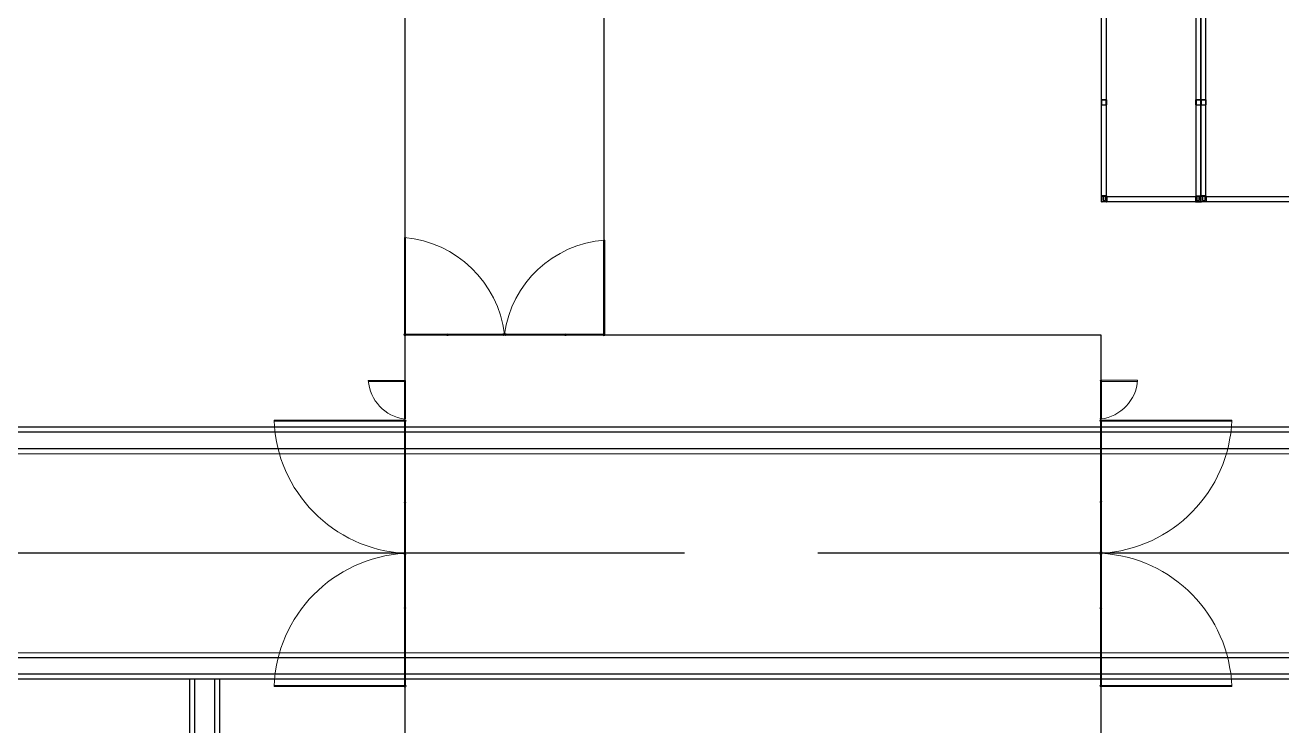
# Model space of a CAD drawing. Header units: millimetres. Extents: x 0 to 153097, y 17753 to 125268.
# Drawn here: x 64228 to 66502, y 60653 to 61921 of the extents above; entities that cross this region are included whole.
import ezdxf

# ---------------------------------------------------------------- set-up
doc = ezdxf.new("R2010")
doc.units = ezdxf.units.MM
doc.header["$LTSCALE"] = 50
doc.linetypes.add('CENTER', pattern=[2, 1.25, -0.25, 0.25, -0.25])
for name, color, linetype in [('C_CEN', 1, 'CENTER'), ('GATE', 7, 'Continuous'), ('SITE BOUNDARY-AP', 4, 'xxx')]:
    doc.layers.add(name, color=color, linetype=linetype)
doc.layers.add('DITCH', color=7, linetype='Continuous', lineweight=0)
doc.layers.add('ROAD', color=4, linetype='Continuous', lineweight=0)
doc.styles.get("Standard").update_dxf_attribs({"font": 'romans.shx', "width": 0.75, "bigfont": 'whgtxt.shx'})
doc.linetypes.add('xxx', pattern='A,0.25,-0.022286,["xxx",Standard,S=0.1,R=0,X=0,Y=-0.035957],-0.221744', length=0.49403)

# ---------------------------------------------------------------- blocks, each defined once
blk = doc.blocks.new('KEY PLAN_NEW')
at = {"color": 253}
for p, q in [((-1220.86, -1848.38), (-1220.86, -1495.5)), ((-1166.86, -1495.5), (-1166.86, -1848.38)), ((-1160.86, -1848.38), (-1160.86, -1495.5)), ((-1223.86, -1793.44), (-1223.86, -1790.44)), ((-1220.86, -1790.44), (-1223.86, -1790.44)), ((-1223.86, -1793.44), (-1220.86, -1793.44)), ((-1220.98, -1790.56), (-1223.74, -1790.56)), ((-1223.74, -1790.56), (-1223.74, -1793.32)), ((-1223.74, -1793.32), (-1220.98, -1793.32)), ((-1220.98, -1793.32), (-1220.98, -1790.56)), ((-1220.98, -1793.32), (-1220.98, -1790.56)), ((-1220.86, -1790.44), (-1220.86, -1793.44)), ((-1166.86, -1793.44), (-1166.86, -1790.44)), ((-1163.86, -1790.44), (-1166.86, -1790.44)), ((-1166.86, -1793.44), (-1163.86, -1793.44)), ((-1163.98, -1790.56), (-1166.74, -1790.56)), ((-1166.74, -1790.56), (-1166.74, -1793.32)), ((-1166.74, -1793.32), (-1163.98, -1793.32)), ((-1163.98, -1793.32), (-1163.98, -1790.56)), ((-1163.98, -1793.32), (-1163.98, -1790.56)), ((-1163.86, -1790.44), (-1163.86, -1793.44)), ((-1163.86, -1793.44), (-1163.86, -1790.44)), ((-1160.86, -1790.44), (-1163.86, -1790.44)), ((-1163.86, -1793.44), (-1160.86, -1793.44)), ((-1160.98, -1790.56), (-1163.74, -1790.56)), ((-1163.74, -1790.56), (-1163.74, -1793.32)), ((-1163.74, -1793.32), (-1160.98, -1793.32)), ((-1160.98, -1793.32), (-1160.98, -1790.56)), ((-1160.98, -1793.32), (-1160.98, -1790.56)), ((-1160.86, -1790.44), (-1160.86, -1793.44)), ((-1220.86, -1848.38), (-1220.86, -1848.94)), ((-1220.62, -1848.94), (-1220.86, -1848.94)), ((-1167.1, -1848.94), (-1220.62, -1848.94)), ((-1167.1, -1848.94), (-1166.86, -1848.94)), ((-1166.86, -1848.38), (-1166.86, -1848.94)), ((-1160.86, -1848.38), (-1160.86, -1848.94)), ((-1160.62, -1848.94), (-1160.86, -1848.94)), ((-1107.1, -1848.94), (-1160.62, -1848.94))]:
    blk.add_line(p, q, dxfattribs=at)
at = {"color": 253, "linetype": 'Continuous'}
for p, q in [((-1220.86, -1848.38), (-1223.86, -1848.38)), ((-1223.74, -1848.5), (-1223.86, -1848.5)), ((-1223.74, -1848.38), (-1223.74, -1848.5)), ((-1223.74, -1848.5), (-1220.86, -1848.5)), ((-1223.74, -1851.53), (-1223.74, -1848.5)), ((-1222.84, -1848.78), (-1222.84, -1851.04)), ((-1222.72, -1850.98), (-1222.72, -1848.85)), ((-1221.45, -1848.85), (-1221.45, -1850.98)), ((-1221.33, -1851.04), (-1221.33, -1848.78)), ((-1220.74, -1848.94), (-1220.74, -1851.82)), ((-1220.62, -1848.94), (-1220.62, -1851.94)), ((-1167.1, -1848.94), (-1167.1, -1851.94)), ((-1166.98, -1848.94), (-1166.98, -1851.82)), ((-1166.86, -1848.38), (-1163.86, -1848.38)), ((-1163.98, -1848.5), (-1166.86, -1848.5)), ((-1166.4, -1851.04), (-1166.4, -1848.78)), ((-1166.28, -1848.85), (-1166.28, -1850.98)), ((-1165.01, -1850.98), (-1165.01, -1848.85)), ((-1164.89, -1848.78), (-1164.89, -1851.04)), ((-1163.98, -1848.38), (-1163.98, -1848.5)), ((-1163.98, -1848.5), (-1163.86, -1848.5)), ((-1163.98, -1851.53), (-1163.98, -1848.5)), ((-1160.86, -1848.38), (-1163.86, -1848.38)), ((-1163.74, -1848.5), (-1163.86, -1848.5)), ((-1163.74, -1848.38), (-1163.74, -1848.5)), ((-1163.74, -1848.5), (-1160.86, -1848.5)), ((-1163.74, -1851.53), (-1163.74, -1848.5)), ((-1162.84, -1848.78), (-1162.84, -1851.04)), ((-1162.72, -1850.98), (-1162.72, -1848.85)), ((-1161.45, -1848.85), (-1161.45, -1850.98)), ((-1161.33, -1851.04), (-1161.33, -1848.78)), ((-1160.74, -1848.94), (-1160.74, -1851.82)), ((-1160.62, -1848.94), (-1160.62, -1851.94)), ((-1223.74, -1851.53), (-1223.86, -1851.53)), ((-1223.74, -1851.82), (-1223.74, -1851.82)), ((-1223.74, -1851.82), (-1223.74, -1851.82)), ((-1223.45, -1851.82), (-1223.45, -1851.94)), ((-1220.74, -1851.82), (-1223.45, -1851.82)), ((-1220.74, -1851.94), (-1220.74, -1851.82)), ((-1220.62, -1851.82), (-1220.74, -1851.82)), ((-1167.1, -1851.82), (-1166.98, -1851.82)), ((-1166.98, -1851.94), (-1166.98, -1851.82)), ((-1166.98, -1851.82), (-1164.27, -1851.82)), ((-1164.27, -1851.82), (-1164.27, -1851.94)), ((-1163.98, -1851.53), (-1163.86, -1851.53)), ((-1163.98, -1851.82), (-1163.98, -1851.82)), ((-1163.98, -1851.82), (-1163.98, -1851.82)), ((-1163.74, -1851.53), (-1163.86, -1851.53)), ((-1163.74, -1851.82), (-1163.74, -1851.82)), ((-1163.74, -1851.82), (-1163.74, -1851.82)), ((-1163.45, -1851.82), (-1163.45, -1851.94)), ((-1160.74, -1851.82), (-1163.45, -1851.82)), ((-1160.74, -1851.94), (-1160.74, -1851.82)), ((-1160.62, -1851.82), (-1160.74, -1851.82))]:
    blk.add_line(p, q, dxfattribs=at)
at = {"color": 253}
for points in [[(-1223.86, -1491.94), (-1163.86, -1491.94), (-1163.86, -1851.94), (-1223.86, -1851.94)], [(-1163.86, -1491.94), (-1103.86, -1491.94), (-1103.86, -1851.94), (-1163.86, -1851.94)]]:
    blk.add_lwpolyline(points, close=True, dxfattribs=at)
at = {"color": 253, "linetype": 'Continuous'}
for centre, radius, start, end in [((-1223.74, -1848.5), 0.12, 90, 180), ((-1222.08, -1849.91), 1.36, 56.27916, 123.72084), ((-1222.08, -1849.91), 1.24, 59.1964, 120.8036), ((-1165.64, -1849.91), 1.36, 56.27916, 123.72084), ((-1165.64, -1849.91), 1.24, 59.1964, 120.8036), ((-1163.98, -1848.5), 0.12, 0, 90), ((-1163.74, -1848.5), 0.12, 90, 180), ((-1162.08, -1849.91), 1.36, 56.27916, 123.72084), ((-1162.08, -1849.91), 1.24, 59.1964, 120.8036), ((-1223.45, -1851.53), 0.41, 180, 270), ((-1223.45, -1851.53), 0.29, 180, 270), ((-1222.08, -1849.91), 1.36, 236.27916, 303.72084), ((-1222.08, -1849.91), 1.24, 239.1964, 300.8036), ((-1220.74, -1851.82), 0.12, 270, 0), ((-1166.98, -1851.82), 0.12, 180, 270), ((-1165.64, -1849.91), 1.36, 236.27916, 303.72084), ((-1165.64, -1849.91), 1.24, 239.1964, 300.8036), ((-1164.27, -1851.53), 0.41, 270, 0), ((-1164.27, -1851.53), 0.29, 270, 0), ((-1163.45, -1851.53), 0.41, 180, 270), ((-1163.45, -1851.53), 0.29, 180, 270), ((-1162.08, -1849.91), 1.36, 236.27916, 303.72084), ((-1162.08, -1849.91), 1.24, 239.1964, 300.8036), ((-1160.74, -1851.82), 0.12, 270, 0)]:
    blk.add_arc(centre, radius, start, end, dxfattribs=at)
for points, knots in [([(-1222.84, -1848.78), (-1222.84, -1848.78), (-1222.84, -1848.78), (-1222.83, -1848.78), (-1222.83, -1848.78), (-1222.83, -1848.78), (-1222.83, -1848.79), (-1222.83, -1848.79), (-1222.82, -1848.79), (-1222.82, -1848.79), (-1222.81, -1848.8), (-1222.81, -1848.8), (-1222.8, -1848.8), (-1222.8, -1848.8), (-1222.8, -1848.8), (-1222.8, -1848.8), (-1222.79, -1848.81), (-1222.79, -1848.81), (-1222.79, -1848.81), (-1222.79, -1848.81), (-1222.78, -1848.81), (-1222.78, -1848.82), (-1222.77, -1848.82), (-1222.77, -1848.82), (-1222.76, -1848.82), (-1222.76, -1848.82), (-1222.76, -1848.82), (-1222.76, -1848.82), (-1222.76, -1848.83), (-1222.76, -1848.83), (-1222.75, -1848.83), (-1222.75, -1848.83), (-1222.74, -1848.83), (-1222.74, -1848.83), (-1222.74, -1848.84), (-1222.74, -1848.84), (-1222.74, -1848.84), (-1222.74, -1848.84), (-1222.73, -1848.84), (-1222.73, -1848.84), (-1222.73, -1848.84), (-1222.73, -1848.84), (-1222.73, -1848.84), (-1222.72, -1848.84), (-1222.72, -1848.85), (-1222.72, -1848.85), (-1222.72, -1848.85), (-1222.72, -1848.85), (-1222.72, -1848.85), (-1222.72, -1848.85), (-1222.72, -1848.85), (-1222.72, -1848.85), (-1222.72, -1848.85), (-1222.72, -1848.85)], [0, 0, 0, 0, 0.00782, 0.00782, 0.015639, 0.031279, 0.031279, 0.062557, 0.062557, 0.125114, 0.125114, 0.187671, 0.187671, 0.21895, 0.21895, 0.234589, 0.234589, 0.250228, 0.250228, 0.312785, 0.312785, 0.375342, 0.375342, 0.437899, 0.437899, 0.453538, 0.453538, 0.469178, 0.469178, 0.500456, 0.500456, 0.563013, 0.563013, 0.62557, 0.62557, 0.641209, 0.641209, 0.656849, 0.656849, 0.688127, 0.688127, 0.750684, 0.750684, 0.813241, 0.813241, 0.828881, 0.828881, 0.84452, 0.84452, 0.875798, 0.875798, 0.938355, 1, 1, 1, 1]), ([(-1221.45, -1848.85), (-1221.45, -1848.85), (-1221.45, -1848.85), (-1221.45, -1848.85), (-1221.44, -1848.85), (-1221.44, -1848.85), (-1221.44, -1848.85), (-1221.44, -1848.85), (-1221.44, -1848.85), (-1221.44, -1848.85), (-1221.44, -1848.84), (-1221.44, -1848.84), (-1221.43, -1848.84), (-1221.43, -1848.84), (-1221.43, -1848.84), (-1221.43, -1848.84), (-1221.43, -1848.84), (-1221.43, -1848.84), (-1221.43, -1848.84), (-1221.43, -1848.84), (-1221.42, -1848.83), (-1221.42, -1848.83), (-1221.41, -1848.83), (-1221.41, -1848.83), (-1221.41, -1848.83), (-1221.41, -1848.83), (-1221.4, -1848.82), (-1221.4, -1848.82), (-1221.4, -1848.82), (-1221.4, -1848.82), (-1221.4, -1848.82), (-1221.39, -1848.82), (-1221.39, -1848.82), (-1221.38, -1848.81), (-1221.38, -1848.81), (-1221.37, -1848.81), (-1221.37, -1848.81), (-1221.37, -1848.81), (-1221.37, -1848.8), (-1221.37, -1848.8), (-1221.36, -1848.8), (-1221.36, -1848.8), (-1221.36, -1848.8), (-1221.35, -1848.8), (-1221.35, -1848.79), (-1221.34, -1848.79), (-1221.34, -1848.79), (-1221.33, -1848.79), (-1221.33, -1848.78), (-1221.33, -1848.78), (-1221.33, -1848.78), (-1221.33, -1848.78), (-1221.33, -1848.78), (-1221.33, -1848.78)], [0, 0, 0, 0, 0.06206, 0.12459, 0.12459, 0.155854, 0.155854, 0.171487, 0.171487, 0.187119, 0.187119, 0.249648, 0.249648, 0.312178, 0.312178, 0.343442, 0.343442, 0.359075, 0.359075, 0.374707, 0.374707, 0.437236, 0.437236, 0.499766, 0.499766, 0.53103, 0.53103, 0.546663, 0.546663, 0.562295, 0.562295, 0.624824, 0.624824, 0.687353, 0.687353, 0.749883, 0.749883, 0.765515, 0.765515, 0.781147, 0.781147, 0.812412, 0.812412, 0.874941, 0.874941, 0.937471, 0.937471, 0.968735, 0.968735, 0.984368, 0.992184, 0.992184, 1, 1, 1, 1]), ([(-1166.28, -1848.85), (-1166.28, -1848.85), (-1166.28, -1848.85), (-1166.28, -1848.85), (-1166.28, -1848.85), (-1166.28, -1848.85), (-1166.28, -1848.85), (-1166.28, -1848.85), (-1166.28, -1848.85), (-1166.28, -1848.85), (-1166.28, -1848.84), (-1166.29, -1848.84), (-1166.29, -1848.84), (-1166.29, -1848.84), (-1166.29, -1848.84), (-1166.29, -1848.84), (-1166.3, -1848.84), (-1166.3, -1848.84), (-1166.3, -1848.84), (-1166.3, -1848.84), (-1166.3, -1848.83), (-1166.3, -1848.83), (-1166.31, -1848.83), (-1166.31, -1848.83), (-1166.32, -1848.83), (-1166.32, -1848.83), (-1166.32, -1848.82), (-1166.32, -1848.82), (-1166.32, -1848.82), (-1166.32, -1848.82), (-1166.33, -1848.82), (-1166.33, -1848.82), (-1166.34, -1848.82), (-1166.34, -1848.81), (-1166.35, -1848.81), (-1166.35, -1848.81), (-1166.35, -1848.81), (-1166.35, -1848.81), (-1166.36, -1848.8), (-1166.36, -1848.8), (-1166.36, -1848.8), (-1166.36, -1848.8), (-1166.37, -1848.8), (-1166.37, -1848.8), (-1166.38, -1848.79), (-1166.38, -1848.79), (-1166.39, -1848.79), (-1166.39, -1848.79), (-1166.39, -1848.78), (-1166.39, -1848.78), (-1166.39, -1848.78), (-1166.4, -1848.78), (-1166.4, -1848.78), (-1166.4, -1848.78)], [0, 0, 0, 0, 0.06206, 0.12459, 0.12459, 0.155854, 0.155854, 0.171487, 0.171487, 0.187119, 0.187119, 0.249648, 0.249648, 0.312178, 0.312178, 0.343442, 0.343442, 0.359075, 0.359075, 0.374707, 0.374707, 0.437236, 0.437236, 0.499766, 0.499766, 0.53103, 0.53103, 0.546663, 0.546663, 0.562295, 0.562295, 0.624824, 0.624824, 0.687353, 0.687353, 0.749883, 0.749883, 0.765515, 0.765515, 0.781147, 0.781147, 0.812412, 0.812412, 0.874941, 0.874941, 0.937471, 0.937471, 0.968735, 0.968735, 0.984368, 0.992184, 0.992184, 1, 1, 1, 1]), ([(-1164.89, -1848.78), (-1164.89, -1848.78), (-1164.89, -1848.78), (-1164.89, -1848.78), (-1164.89, -1848.78), (-1164.89, -1848.78), (-1164.89, -1848.79), (-1164.9, -1848.79), (-1164.9, -1848.79), (-1164.91, -1848.79), (-1164.91, -1848.8), (-1164.92, -1848.8), (-1164.92, -1848.8), (-1164.92, -1848.8), (-1164.93, -1848.8), (-1164.93, -1848.8), (-1164.93, -1848.81), (-1164.93, -1848.81), (-1164.93, -1848.81), (-1164.94, -1848.81), (-1164.94, -1848.81), (-1164.95, -1848.82), (-1164.95, -1848.82), (-1164.96, -1848.82), (-1164.96, -1848.82), (-1164.96, -1848.82), (-1164.96, -1848.82), (-1164.96, -1848.82), (-1164.97, -1848.83), (-1164.97, -1848.83), (-1164.97, -1848.83), (-1164.97, -1848.83), (-1164.98, -1848.83), (-1164.98, -1848.83), (-1164.99, -1848.84), (-1164.99, -1848.84), (-1164.99, -1848.84), (-1164.99, -1848.84), (-1164.99, -1848.84), (-1164.99, -1848.84), (-1164.99, -1848.84), (-1164.99, -1848.84), (-1165, -1848.84), (-1165, -1848.84), (-1165, -1848.85), (-1165, -1848.85), (-1165, -1848.85), (-1165, -1848.85), (-1165, -1848.85), (-1165, -1848.85), (-1165.01, -1848.85), (-1165.01, -1848.85), (-1165.01, -1848.85), (-1165.01, -1848.85)], [0, 0, 0, 0, 0.00782, 0.00782, 0.015639, 0.031279, 0.031279, 0.062557, 0.062557, 0.125114, 0.125114, 0.187671, 0.187671, 0.21895, 0.21895, 0.234589, 0.234589, 0.250228, 0.250228, 0.312785, 0.312785, 0.375342, 0.375342, 0.437899, 0.437899, 0.453538, 0.453538, 0.469178, 0.469178, 0.500456, 0.500456, 0.563013, 0.563013, 0.62557, 0.62557, 0.641209, 0.641209, 0.656849, 0.656849, 0.688127, 0.688127, 0.750684, 0.750684, 0.813241, 0.813241, 0.828881, 0.828881, 0.84452, 0.84452, 0.875798, 0.875798, 0.938355, 1, 1, 1, 1]), ([(-1162.84, -1848.78), (-1162.84, -1848.78), (-1162.84, -1848.78), (-1162.83, -1848.78), (-1162.83, -1848.78), (-1162.83, -1848.78), (-1162.83, -1848.79), (-1162.83, -1848.79), (-1162.82, -1848.79), (-1162.82, -1848.79), (-1162.81, -1848.8), (-1162.81, -1848.8), (-1162.8, -1848.8), (-1162.8, -1848.8), (-1162.8, -1848.8), (-1162.8, -1848.8), (-1162.79, -1848.81), (-1162.79, -1848.81), (-1162.79, -1848.81), (-1162.79, -1848.81), (-1162.78, -1848.81), (-1162.78, -1848.82), (-1162.77, -1848.82), (-1162.77, -1848.82), (-1162.76, -1848.82), (-1162.76, -1848.82), (-1162.76, -1848.82), (-1162.76, -1848.82), (-1162.76, -1848.83), (-1162.76, -1848.83), (-1162.75, -1848.83), (-1162.75, -1848.83), (-1162.74, -1848.83), (-1162.74, -1848.83), (-1162.74, -1848.84), (-1162.74, -1848.84), (-1162.74, -1848.84), (-1162.74, -1848.84), (-1162.73, -1848.84), (-1162.73, -1848.84), (-1162.73, -1848.84), (-1162.73, -1848.84), (-1162.73, -1848.84), (-1162.72, -1848.84), (-1162.72, -1848.85), (-1162.72, -1848.85), (-1162.72, -1848.85), (-1162.72, -1848.85), (-1162.72, -1848.85), (-1162.72, -1848.85), (-1162.72, -1848.85), (-1162.72, -1848.85), (-1162.72, -1848.85), (-1162.72, -1848.85)], [0, 0, 0, 0, 0.00782, 0.00782, 0.015639, 0.031279, 0.031279, 0.062557, 0.062557, 0.125114, 0.125114, 0.187671, 0.187671, 0.21895, 0.21895, 0.234589, 0.234589, 0.250228, 0.250228, 0.312785, 0.312785, 0.375342, 0.375342, 0.437899, 0.437899, 0.453538, 0.453538, 0.469178, 0.469178, 0.500456, 0.500456, 0.563013, 0.563013, 0.62557, 0.62557, 0.641209, 0.641209, 0.656849, 0.656849, 0.688127, 0.688127, 0.750684, 0.750684, 0.813241, 0.813241, 0.828881, 0.828881, 0.84452, 0.84452, 0.875798, 0.875798, 0.938355, 1, 1, 1, 1]), ([(-1161.45, -1848.85), (-1161.45, -1848.85), (-1161.45, -1848.85), (-1161.45, -1848.85), (-1161.44, -1848.85), (-1161.44, -1848.85), (-1161.44, -1848.85), (-1161.44, -1848.85), (-1161.44, -1848.85), (-1161.44, -1848.85), (-1161.44, -1848.84), (-1161.44, -1848.84), (-1161.43, -1848.84), (-1161.43, -1848.84), (-1161.43, -1848.84), (-1161.43, -1848.84), (-1161.43, -1848.84), (-1161.43, -1848.84), (-1161.43, -1848.84), (-1161.43, -1848.84), (-1161.42, -1848.83), (-1161.42, -1848.83), (-1161.41, -1848.83), (-1161.41, -1848.83), (-1161.41, -1848.83), (-1161.41, -1848.83), (-1161.4, -1848.82), (-1161.4, -1848.82), (-1161.4, -1848.82), (-1161.4, -1848.82), (-1161.4, -1848.82), (-1161.39, -1848.82), (-1161.39, -1848.82), (-1161.38, -1848.81), (-1161.38, -1848.81), (-1161.37, -1848.81), (-1161.37, -1848.81), (-1161.37, -1848.81), (-1161.37, -1848.8), (-1161.37, -1848.8), (-1161.36, -1848.8), (-1161.36, -1848.8), (-1161.36, -1848.8), (-1161.35, -1848.8), (-1161.35, -1848.79), (-1161.34, -1848.79), (-1161.34, -1848.79), (-1161.33, -1848.79), (-1161.33, -1848.78), (-1161.33, -1848.78), (-1161.33, -1848.78), (-1161.33, -1848.78), (-1161.33, -1848.78), (-1161.33, -1848.78)], [0, 0, 0, 0, 0.06206, 0.12459, 0.12459, 0.155854, 0.155854, 0.171487, 0.171487, 0.187119, 0.187119, 0.249648, 0.249648, 0.312178, 0.312178, 0.343442, 0.343442, 0.359075, 0.359075, 0.374707, 0.374707, 0.437236, 0.437236, 0.499766, 0.499766, 0.53103, 0.53103, 0.546663, 0.546663, 0.562295, 0.562295, 0.624824, 0.624824, 0.687353, 0.687353, 0.749883, 0.749883, 0.765515, 0.765515, 0.781147, 0.781147, 0.812412, 0.812412, 0.874941, 0.874941, 0.937471, 0.937471, 0.968735, 0.968735, 0.984368, 0.992184, 0.992184, 1, 1, 1, 1]), ([(-1222.84, -1851.04), (-1222.84, -1851.04), (-1222.84, -1851.04), (-1222.83, -1851.04), (-1222.83, -1851.04), (-1222.83, -1851.04), (-1222.83, -1851.04), (-1222.83, -1851.04), (-1222.82, -1851.04), (-1222.82, -1851.03), (-1222.81, -1851.03), (-1222.81, -1851.03), (-1222.8, -1851.03), (-1222.8, -1851.03), (-1222.8, -1851.02), (-1222.8, -1851.02), (-1222.79, -1851.02), (-1222.79, -1851.02), (-1222.79, -1851.02), (-1222.79, -1851.02), (-1222.78, -1851.01), (-1222.78, -1851.01), (-1222.77, -1851.01), (-1222.77, -1851.01), (-1222.76, -1851), (-1222.76, -1851), (-1222.76, -1851), (-1222.76, -1851), (-1222.76, -1851), (-1222.76, -1851), (-1222.75, -1851), (-1222.75, -1851), (-1222.74, -1850.99), (-1222.74, -1850.99), (-1222.74, -1850.99), (-1222.74, -1850.99), (-1222.74, -1850.99), (-1222.74, -1850.99), (-1222.73, -1850.99), (-1222.73, -1850.99), (-1222.73, -1850.99), (-1222.73, -1850.99), (-1222.73, -1850.98), (-1222.72, -1850.98), (-1222.72, -1850.98), (-1222.72, -1850.98), (-1222.72, -1850.98), (-1222.72, -1850.98), (-1222.72, -1850.98), (-1222.72, -1850.98), (-1222.72, -1850.98), (-1222.72, -1850.98), (-1222.72, -1850.98), (-1222.72, -1850.98)], [0, 0, 0, 0, 0.00782, 0.00782, 0.015639, 0.031279, 0.031279, 0.062557, 0.062557, 0.125114, 0.125114, 0.187671, 0.187671, 0.21895, 0.21895, 0.234589, 0.234589, 0.250228, 0.250228, 0.312785, 0.312785, 0.375342, 0.375342, 0.437899, 0.437899, 0.453538, 0.453538, 0.469178, 0.469178, 0.500456, 0.500456, 0.563013, 0.563013, 0.62557, 0.62557, 0.641209, 0.641209, 0.656849, 0.656849, 0.688127, 0.688127, 0.750684, 0.750684, 0.813241, 0.813241, 0.828881, 0.828881, 0.84452, 0.84452, 0.875798, 0.875798, 0.938355, 1, 1, 1, 1]), ([(-1221.45, -1850.98), (-1221.45, -1850.98), (-1221.45, -1850.98), (-1221.45, -1850.98), (-1221.44, -1850.98), (-1221.44, -1850.98), (-1221.44, -1850.98), (-1221.44, -1850.98), (-1221.44, -1850.98), (-1221.44, -1850.98), (-1221.44, -1850.98), (-1221.44, -1850.98), (-1221.43, -1850.99), (-1221.43, -1850.99), (-1221.43, -1850.99), (-1221.43, -1850.99), (-1221.43, -1850.99), (-1221.43, -1850.99), (-1221.43, -1850.99), (-1221.43, -1850.99), (-1221.42, -1850.99), (-1221.42, -1850.99), (-1221.41, -1851), (-1221.41, -1851), (-1221.41, -1851), (-1221.41, -1851), (-1221.4, -1851), (-1221.4, -1851), (-1221.4, -1851), (-1221.4, -1851), (-1221.4, -1851.01), (-1221.39, -1851.01), (-1221.39, -1851.01), (-1221.38, -1851.01), (-1221.38, -1851.02), (-1221.37, -1851.02), (-1221.37, -1851.02), (-1221.37, -1851.02), (-1221.37, -1851.02), (-1221.37, -1851.02), (-1221.36, -1851.03), (-1221.36, -1851.03), (-1221.36, -1851.03), (-1221.35, -1851.03), (-1221.35, -1851.03), (-1221.34, -1851.04), (-1221.34, -1851.04), (-1221.33, -1851.04), (-1221.33, -1851.04), (-1221.33, -1851.04), (-1221.33, -1851.04), (-1221.33, -1851.04), (-1221.33, -1851.04), (-1221.33, -1851.04)], [0, 0, 0, 0, 0.06206, 0.12459, 0.12459, 0.155854, 0.155854, 0.171487, 0.171487, 0.187119, 0.187119, 0.249648, 0.249648, 0.312178, 0.312178, 0.343442, 0.343442, 0.359075, 0.359075, 0.374707, 0.374707, 0.437236, 0.437236, 0.499766, 0.499766, 0.53103, 0.53103, 0.546663, 0.546663, 0.562295, 0.562295, 0.624824, 0.624824, 0.687353, 0.687353, 0.749883, 0.749883, 0.765515, 0.765515, 0.781147, 0.781147, 0.812412, 0.812412, 0.874941, 0.874941, 0.937471, 0.937471, 0.968735, 0.968735, 0.984368, 0.992184, 0.992184, 1, 1, 1, 1]), ([(-1166.28, -1850.98), (-1166.28, -1850.98), (-1166.28, -1850.98), (-1166.28, -1850.98), (-1166.28, -1850.98), (-1166.28, -1850.98), (-1166.28, -1850.98), (-1166.28, -1850.98), (-1166.28, -1850.98), (-1166.28, -1850.98), (-1166.28, -1850.98), (-1166.29, -1850.98), (-1166.29, -1850.99), (-1166.29, -1850.99), (-1166.29, -1850.99), (-1166.29, -1850.99), (-1166.3, -1850.99), (-1166.3, -1850.99), (-1166.3, -1850.99), (-1166.3, -1850.99), (-1166.3, -1850.99), (-1166.3, -1850.99), (-1166.31, -1851), (-1166.31, -1851), (-1166.32, -1851), (-1166.32, -1851), (-1166.32, -1851), (-1166.32, -1851), (-1166.32, -1851), (-1166.32, -1851), (-1166.33, -1851.01), (-1166.33, -1851.01), (-1166.34, -1851.01), (-1166.34, -1851.01), (-1166.35, -1851.02), (-1166.35, -1851.02), (-1166.35, -1851.02), (-1166.35, -1851.02), (-1166.36, -1851.02), (-1166.36, -1851.02), (-1166.36, -1851.03), (-1166.36, -1851.03), (-1166.37, -1851.03), (-1166.37, -1851.03), (-1166.38, -1851.03), (-1166.38, -1851.04), (-1166.39, -1851.04), (-1166.39, -1851.04), (-1166.39, -1851.04), (-1166.39, -1851.04), (-1166.39, -1851.04), (-1166.4, -1851.04), (-1166.4, -1851.04), (-1166.4, -1851.04)], [0, 0, 0, 0, 0.06206, 0.12459, 0.12459, 0.155854, 0.155854, 0.171487, 0.171487, 0.187119, 0.187119, 0.249648, 0.249648, 0.312178, 0.312178, 0.343442, 0.343442, 0.359075, 0.359075, 0.374707, 0.374707, 0.437236, 0.437236, 0.499766, 0.499766, 0.53103, 0.53103, 0.546663, 0.546663, 0.562295, 0.562295, 0.624824, 0.624824, 0.687353, 0.687353, 0.749883, 0.749883, 0.765515, 0.765515, 0.781147, 0.781147, 0.812412, 0.812412, 0.874941, 0.874941, 0.937471, 0.937471, 0.968735, 0.968735, 0.984368, 0.992184, 0.992184, 1, 1, 1, 1]), ([(-1164.89, -1851.04), (-1164.89, -1851.04), (-1164.89, -1851.04), (-1164.89, -1851.04), (-1164.89, -1851.04), (-1164.89, -1851.04), (-1164.89, -1851.04), (-1164.9, -1851.04), (-1164.9, -1851.04), (-1164.91, -1851.03), (-1164.91, -1851.03), (-1164.92, -1851.03), (-1164.92, -1851.03), (-1164.92, -1851.03), (-1164.93, -1851.02), (-1164.93, -1851.02), (-1164.93, -1851.02), (-1164.93, -1851.02), (-1164.93, -1851.02), (-1164.94, -1851.02), (-1164.94, -1851.01), (-1164.95, -1851.01), (-1164.95, -1851.01), (-1164.96, -1851.01), (-1164.96, -1851), (-1164.96, -1851), (-1164.96, -1851), (-1164.96, -1851), (-1164.97, -1851), (-1164.97, -1851), (-1164.97, -1851), (-1164.97, -1851), (-1164.98, -1850.99), (-1164.98, -1850.99), (-1164.99, -1850.99), (-1164.99, -1850.99), (-1164.99, -1850.99), (-1164.99, -1850.99), (-1164.99, -1850.99), (-1164.99, -1850.99), (-1164.99, -1850.99), (-1164.99, -1850.99), (-1165, -1850.98), (-1165, -1850.98), (-1165, -1850.98), (-1165, -1850.98), (-1165, -1850.98), (-1165, -1850.98), (-1165, -1850.98), (-1165, -1850.98), (-1165.01, -1850.98), (-1165.01, -1850.98), (-1165.01, -1850.98), (-1165.01, -1850.98)], [0, 0, 0, 0, 0.00782, 0.00782, 0.015639, 0.031279, 0.031279, 0.062557, 0.062557, 0.125114, 0.125114, 0.187671, 0.187671, 0.21895, 0.21895, 0.234589, 0.234589, 0.250228, 0.250228, 0.312785, 0.312785, 0.375342, 0.375342, 0.437899, 0.437899, 0.453538, 0.453538, 0.469178, 0.469178, 0.500456, 0.500456, 0.563013, 0.563013, 0.62557, 0.62557, 0.641209, 0.641209, 0.656849, 0.656849, 0.688127, 0.688127, 0.750684, 0.750684, 0.813241, 0.813241, 0.828881, 0.828881, 0.84452, 0.84452, 0.875798, 0.875798, 0.938355, 1, 1, 1, 1]), ([(-1162.84, -1851.04), (-1162.84, -1851.04), (-1162.84, -1851.04), (-1162.83, -1851.04), (-1162.83, -1851.04), (-1162.83, -1851.04), (-1162.83, -1851.04), (-1162.83, -1851.04), (-1162.82, -1851.04), (-1162.82, -1851.03), (-1162.81, -1851.03), (-1162.81, -1851.03), (-1162.8, -1851.03), (-1162.8, -1851.03), (-1162.8, -1851.02), (-1162.8, -1851.02), (-1162.79, -1851.02), (-1162.79, -1851.02), (-1162.79, -1851.02), (-1162.79, -1851.02), (-1162.78, -1851.01), (-1162.78, -1851.01), (-1162.77, -1851.01), (-1162.77, -1851.01), (-1162.76, -1851), (-1162.76, -1851), (-1162.76, -1851), (-1162.76, -1851), (-1162.76, -1851), (-1162.76, -1851), (-1162.75, -1851), (-1162.75, -1851), (-1162.74, -1850.99), (-1162.74, -1850.99), (-1162.74, -1850.99), (-1162.74, -1850.99), (-1162.74, -1850.99), (-1162.74, -1850.99), (-1162.73, -1850.99), (-1162.73, -1850.99), (-1162.73, -1850.99), (-1162.73, -1850.99), (-1162.73, -1850.98), (-1162.72, -1850.98), (-1162.72, -1850.98), (-1162.72, -1850.98), (-1162.72, -1850.98), (-1162.72, -1850.98), (-1162.72, -1850.98), (-1162.72, -1850.98), (-1162.72, -1850.98), (-1162.72, -1850.98), (-1162.72, -1850.98), (-1162.72, -1850.98)], [0, 0, 0, 0, 0.00782, 0.00782, 0.015639, 0.031279, 0.031279, 0.062557, 0.062557, 0.125114, 0.125114, 0.187671, 0.187671, 0.21895, 0.21895, 0.234589, 0.234589, 0.250228, 0.250228, 0.312785, 0.312785, 0.375342, 0.375342, 0.437899, 0.437899, 0.453538, 0.453538, 0.469178, 0.469178, 0.500456, 0.500456, 0.563013, 0.563013, 0.62557, 0.62557, 0.641209, 0.641209, 0.656849, 0.656849, 0.688127, 0.688127, 0.750684, 0.750684, 0.813241, 0.813241, 0.828881, 0.828881, 0.84452, 0.84452, 0.875798, 0.875798, 0.938355, 1, 1, 1, 1]), ([(-1161.45, -1850.98), (-1161.45, -1850.98), (-1161.45, -1850.98), (-1161.45, -1850.98), (-1161.44, -1850.98), (-1161.44, -1850.98), (-1161.44, -1850.98), (-1161.44, -1850.98), (-1161.44, -1850.98), (-1161.44, -1850.98), (-1161.44, -1850.98), (-1161.44, -1850.98), (-1161.43, -1850.99), (-1161.43, -1850.99), (-1161.43, -1850.99), (-1161.43, -1850.99), (-1161.43, -1850.99), (-1161.43, -1850.99), (-1161.43, -1850.99), (-1161.43, -1850.99), (-1161.42, -1850.99), (-1161.42, -1850.99), (-1161.41, -1851), (-1161.41, -1851), (-1161.41, -1851), (-1161.41, -1851), (-1161.4, -1851), (-1161.4, -1851), (-1161.4, -1851), (-1161.4, -1851), (-1161.4, -1851.01), (-1161.39, -1851.01), (-1161.39, -1851.01), (-1161.38, -1851.01), (-1161.38, -1851.02), (-1161.37, -1851.02), (-1161.37, -1851.02), (-1161.37, -1851.02), (-1161.37, -1851.02), (-1161.37, -1851.02), (-1161.36, -1851.03), (-1161.36, -1851.03), (-1161.36, -1851.03), (-1161.35, -1851.03), (-1161.35, -1851.03), (-1161.34, -1851.04), (-1161.34, -1851.04), (-1161.33, -1851.04), (-1161.33, -1851.04), (-1161.33, -1851.04), (-1161.33, -1851.04), (-1161.33, -1851.04), (-1161.33, -1851.04), (-1161.33, -1851.04)], [0, 0, 0, 0, 0.06206, 0.12459, 0.12459, 0.155854, 0.155854, 0.171487, 0.171487, 0.187119, 0.187119, 0.249648, 0.249648, 0.312178, 0.312178, 0.343442, 0.343442, 0.359075, 0.359075, 0.374707, 0.374707, 0.437236, 0.437236, 0.499766, 0.499766, 0.53103, 0.53103, 0.546663, 0.546663, 0.562295, 0.562295, 0.624824, 0.624824, 0.687353, 0.687353, 0.749883, 0.749883, 0.765515, 0.765515, 0.781147, 0.781147, 0.812412, 0.812412, 0.874941, 0.874941, 0.937471, 0.937471, 0.968735, 0.968735, 0.984368, 0.992184, 0.992184, 1, 1, 1, 1])]:
    blk.add_open_spline(points, degree=3, knots=knots, dxfattribs=at)
at = {"layer": 'C_CEN', "color": 253, "linetype": 'CENTER', "lineweight": -3, "ltscale": 10}
for p, q in [((-1475.3, -2063.94), (-2885.31, -2063.94)), ((-769.86, -2063.94), (-1475.3, -2063.94))]:
    blk.add_line(p, q, dxfattribs=at)
at = {"layer": 'DITCH', "color": 253, "lineweight": -3}
for p, q in [((-1475.01, -1987.94), (-2885.31, -1987.94)), ((-1475.01, -1990.94), (-2885.31, -1990.94)), ((-769.86, -1987.94), (-1475.01, -1987.94)), ((-769.86, -1990.94), (-1475.01, -1990.94)), ((-1475.01, -2000.94), (-2885.31, -2000.94)), ((-769.86, -2000.94), (-1475.01, -2000.94)), ((-1475.01, -2126.94), (-2885.31, -2126.94)), ((-769.86, -2126.94), (-1475.01, -2126.94)), ((-1475.01, -2136.94), (-2885.31, -2136.94)), ((-769.86, -2136.94), (-1475.01, -2136.94)), ((-1475.01, -2139.94), (-2885.31, -2139.94)), ((-1773.53, -2947.94), (-1773.53, -2139.94)), ((-1770.53, -2947.94), (-1770.53, -2139.94)), ((-1758.53, -2947.94), (-1758.53, -2139.94)), ((-1755.53, -2947.94), (-1755.53, -2139.94)), ((-769.86, -2139.94), (-1475.01, -2139.94))]:
    blk.add_line(p, q, dxfattribs=at)
at = {"layer": 'GATE', "color": 253, "lineweight": 13, "ltscale": 10}
for p, q in [((-1644.19, -1931.45), (-1644.19, -1873.41)), ((-1643.53, -1931.45), (-1643.53, -1873.41)), ((-1524.19, -1931.48), (-1524.19, -1875.02)), ((-1523.44, -1931.55), (-1523.44, -1875.04)), ((-1643.26, -1932.4), (-1524.44, -1932.4)), ((-1643.25, -1931.73), (-1524.44, -1931.73)), ((-1644.05, -1959.62), (-1666, -1959.62)), ((-1644.22, -1960.28), (-1665.99, -1960.28)), ((-1644.15, -1960.33), (-1644.15, -1982.27)), ((-1644.15, -1960.45), (-1644.15, -1973.83)), ((-1643.56, -1960.15), (-1643.56, -1982.45)), ((-1224.51, -1960.09), (-1224.51, -1982.39)), ((-1224.01, -1959.56), (-1202.06, -1959.56)), ((-1223.91, -1960.27), (-1223.91, -1982.21)), ((-1223.91, -1960.39), (-1223.91, -1973.77)), ((-1223.84, -1960.22), (-1202.07, -1960.22)), ((-1644.41, -1983.7), (-1722.83, -1983.7)), ((-1644.41, -1984.3), (-1722.8, -1984.3)), ((-1644.15, -1984.55), (-1644.15, -2143.45)), ((-1643.56, -1984.55), (-1643.56, -2143.46)), ((-1224.51, -1984.49), (-1224.51, -2143.4)), ((-1223.91, -1984.49), (-1223.91, -2143.39)), ((-1223.65, -1983.64), (-1145.24, -1983.64)), ((-1223.65, -1984.24), (-1145.26, -1984.24)), ((-1644.41, -2144.3), (-1722.83, -2144.3)), ((-1644.41, -2143.7), (-1722.8, -2143.7)), ((-1223.65, -2143.64), (-1145.26, -2143.64)), ((-1223.65, -2144.24), (-1145.24, -2144.24))]:
    blk.add_line(p, q, dxfattribs=at)
at = {"layer": 'GATE', "color": 253, "lineweight": 0, "ltscale": 10}
for centre, radius in [((-1643.86, -1932.06), 0.693), ((-1643.86, -1984), 0.624), ((-1224.2, -1983.94), 0.624), ((-1643.86, -2144), 0.624), ((-1224.2, -2143.94), 0.624)]:
    blk.add_circle(centre, radius, dxfattribs=at)
at = {"layer": 'GATE', "color": 253, "lineweight": 13, "ltscale": 10}
for centre, radius in [((-1643.86, -1932.06), 0.564), ((-1643.86, -1932.06), 0.489), ((-1618.24, -1932.08), 0.564), ((-1618.24, -1932.08), 0.489), ((-1584.52, -1932.04), 0.564), ((-1584.51, -1932.04), 0.489), ((-1583.17, -1932.04), 0.564), ((-1583.16, -1932.04), 0.489), ((-1547.08, -1932.07), 0.564), ((-1547.08, -1932.07), 0.489), ((-1523.86, -1932.07), 0.667), ((-1523.86, -1932.07), 0.564), ((-1523.86, -1932.07), 0.489), ((-1643.93, -1960), 0.4), ((-1643.93, -1960), 0.28), ((-1224.14, -1959.94), 0.4), ((-1224.14, -1959.94), 0.28), ((-1643.86, -1984), 0.508), ((-1643.93, -1982.6), 0.4), ((-1643.86, -1984), 0.44), ((-1643.93, -1982.6), 0.28), ((-1224.2, -1983.94), 0.508), ((-1224.2, -1983.94), 0.44), ((-1224.14, -1982.54), 0.4), ((-1224.14, -1982.54), 0.28), ((-1643.84, -2033.05), 0.508), ((-1643.84, -2033.05), 0.44), ((-1224.22, -2032.99), 0.508), ((-1224.22, -2032.99), 0.44), ((-1643.88, -2063.4), 0.508), ((-1643.88, -2064.61), 0.508), ((-1643.88, -2063.4), 0.44), ((-1643.88, -2064.62), 0.44), ((-1224.18, -2063.34), 0.508), ((-1224.18, -2064.55), 0.508), ((-1224.18, -2063.34), 0.44), ((-1224.18, -2064.56), 0.44), ((-1643.85, -2097.09), 0.508), ((-1643.85, -2097.09), 0.44), ((-1224.22, -2097.03), 0.508), ((-1224.22, -2097.03), 0.44), ((-1643.86, -2144), 0.508), ((-1643.86, -2144), 0.44), ((-1224.2, -2143.94), 0.508), ((-1224.2, -2143.94), 0.44)]:
    blk.add_circle(centre, radius, dxfattribs=at)
at = {"layer": 'GATE', "color": 253, "lineweight": 13, "ltscale": 10, "extrusion": (0, 0, -1)}
for centre, radius, start, end in [((1650.12, -1939.93), 66.78, 95.092, 172.9457), ((1639.25, -1980.5), 83.64, 273.36488, 357.80252), ((1228.82, -1980.44), 83.64, 182.19748, 266.63512), ((1639.25, -2147.5), 83.64, 2.19243, 86.63512), ((1228.82, -2147.44), 83.64, 93.36488, 177.80757)]:
    blk.add_arc(centre, radius, start, end, dxfattribs=at)
at = {"layer": 'GATE', "color": 253, "lineweight": 13, "ltscale": 10}
for centre, radius, start, end in [((-1518.62, -1940.71), 65.84, 94.20133, 172.16127), ((-1640.7, -1957.84), 25.36, 184.02474, 262.69449), ((-1227.36, -1957.78), 25.36, 277.30551, 355.97526)]:
    blk.add_arc(centre, radius, start, end, dxfattribs=at)
at = {"layer": 'ROAD', "color": 253}
for p, q in [((-1475.3, -2003.94), (-2885.31, -2003.94)), ((-769.86, -2003.94), (-1475.3, -2003.94)), ((-1475.3, -2123.94), (-2885.31, -2123.94)), ((-769.86, -2123.94), (-1475.3, -2123.94))]:
    blk.add_line(p, q, dxfattribs=at)
at = {"layer": 'SITE BOUNDARY-AP', "color": 253, "linetype": 'Continuous', "ltscale": 10000, "flags": 128}
for points in [[(-1643.86, -2144.63), (-1643.86, -2344.37), (-145.01, -2344.37), (-145.01, -180.37), (-1644.13, -172.61), (-1643.91, -307.47)], [(-1643.86, -1411.89), (-1643.86, -1959.61)], [(-1523.86, -1411.89), (-1523.86, -1932.07)], [(-1523.2, -1932.07), (-1224.2, -1932.07), (-1224.21, -1959.55)], [(-1224.21, -2144.57), (-1224.21, -2224.37)]]:
    blk.add_lwpolyline(points, dxfattribs=at)

msp = doc.modelspace()

# ---------------------------------------------------------------- block references
at = {"xscale": 3, "yscale": 3, "zscale": 3}
msp.add_blockref('KEY PLAN_NEW', (69847.03, 67157.06), dxfattribs=at)

doc.saveas('drawing.dxf')
